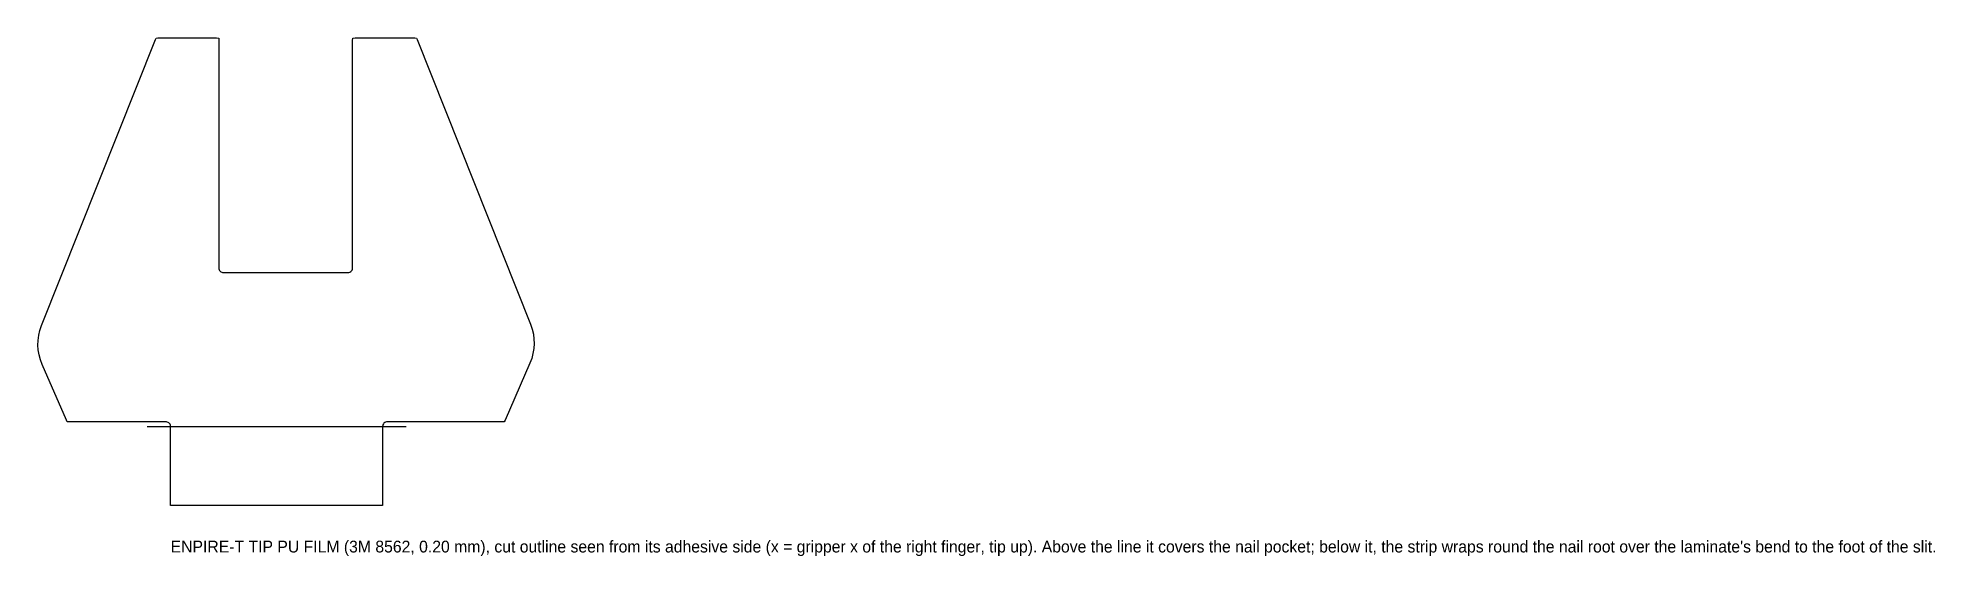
# Model space of a CAD drawing. Header units: millimetres. Extents: x -10.6 to 70, y 94.2 to 116.2.
import ezdxf

# ---------------------------------------------------------------- set-up
doc = ezdxf.new("R2010")
doc.units = ezdxf.units.MM
doc.layers.add('NOTE', color=8, linetype='Continuous')
doc.layers.add('OUTLINE', color=7, linetype='Continuous')

msp = doc.modelspace()

# ---------------------------------------------------------------- linework, layer by layer
at = {"layer": 'NOTE'}
msp.add_line((-5.96, 99.732), (5.04, 99.732), dxfattribs=at)
at = {"layer": 'OUTLINE'}
msp.add_lwpolyline([(4.04, 96.386), (-4.96, 96.386), (-4.96, 99.732), (-4.969, 99.79), (-4.984, 99.826), (-5.005, 99.859), (-5.033, 99.887), (-5.066, 99.908), (-5.102, 99.923), (-5.14, 99.931), (-5.162, 99.932), (-9.286, 99.932), (-9.355, 99.935), (-9.385, 99.997), (-10.413, 102.358), (-10.492, 102.568), (-10.547, 102.768), (-10.584, 102.992), (-10.596, 103.179), (-10.59, 103.386), (-10.56, 103.611), (-10.512, 103.812), (-10.439, 104.025), (-5.608, 116.154), (-5.579, 116.218), (-5.508, 116.222), (-3.018, 116.222), (-2.918, 116.217), (-2.913, 116.117), (-2.913, 106.464), (-2.909, 106.423), (-2.897, 106.385), (-2.879, 106.351), (-2.854, 106.321), (-2.824, 106.296), (-2.789, 106.277), (-2.752, 106.266), (-2.71, 106.262), (2.565, 106.262), (2.606, 106.266), (2.644, 106.277), (2.694, 106.307), (2.722, 106.335), (2.744, 106.368), (2.759, 106.404), (2.766, 106.442), (2.767, 106.464), (2.767, 116.117), (2.772, 116.217), (2.872, 116.222), (5.41, 116.222), (5.48, 116.218), (5.51, 116.154), (10.318, 104.081), (10.391, 103.869), (10.443, 103.648), (10.469, 103.442), (10.476, 103.255), (10.463, 103.048), (10.426, 102.824), (10.372, 102.624), (10.296, 102.424), (9.24, 99.997), (9.209, 99.935), (9.141, 99.932), (4.242, 99.932), (4.201, 99.928), (4.164, 99.917), (4.129, 99.898), (4.099, 99.873), (4.074, 99.843), (4.055, 99.809), (4.044, 99.771), (4.04, 99.732), (4.04, 96.386)], close=True, dxfattribs=at)

# ---------------------------------------------------------------- texts
at = {"layer": 'NOTE'}
msp.add_text("ENPIRE-T TIP PU FILM (3M 8562, 0.20 mm), cut outline seen from its adhesive side (x = gripper x of the right finger, tip up). Above the line it covers the nail pocket; below it, the strip wraps round the nail root over the laminate's bend to the foot of the slit.", height=0.5, dxfattribs=at).set_placement((-4.96, 94.386))

doc.saveas('drawing.dxf')
